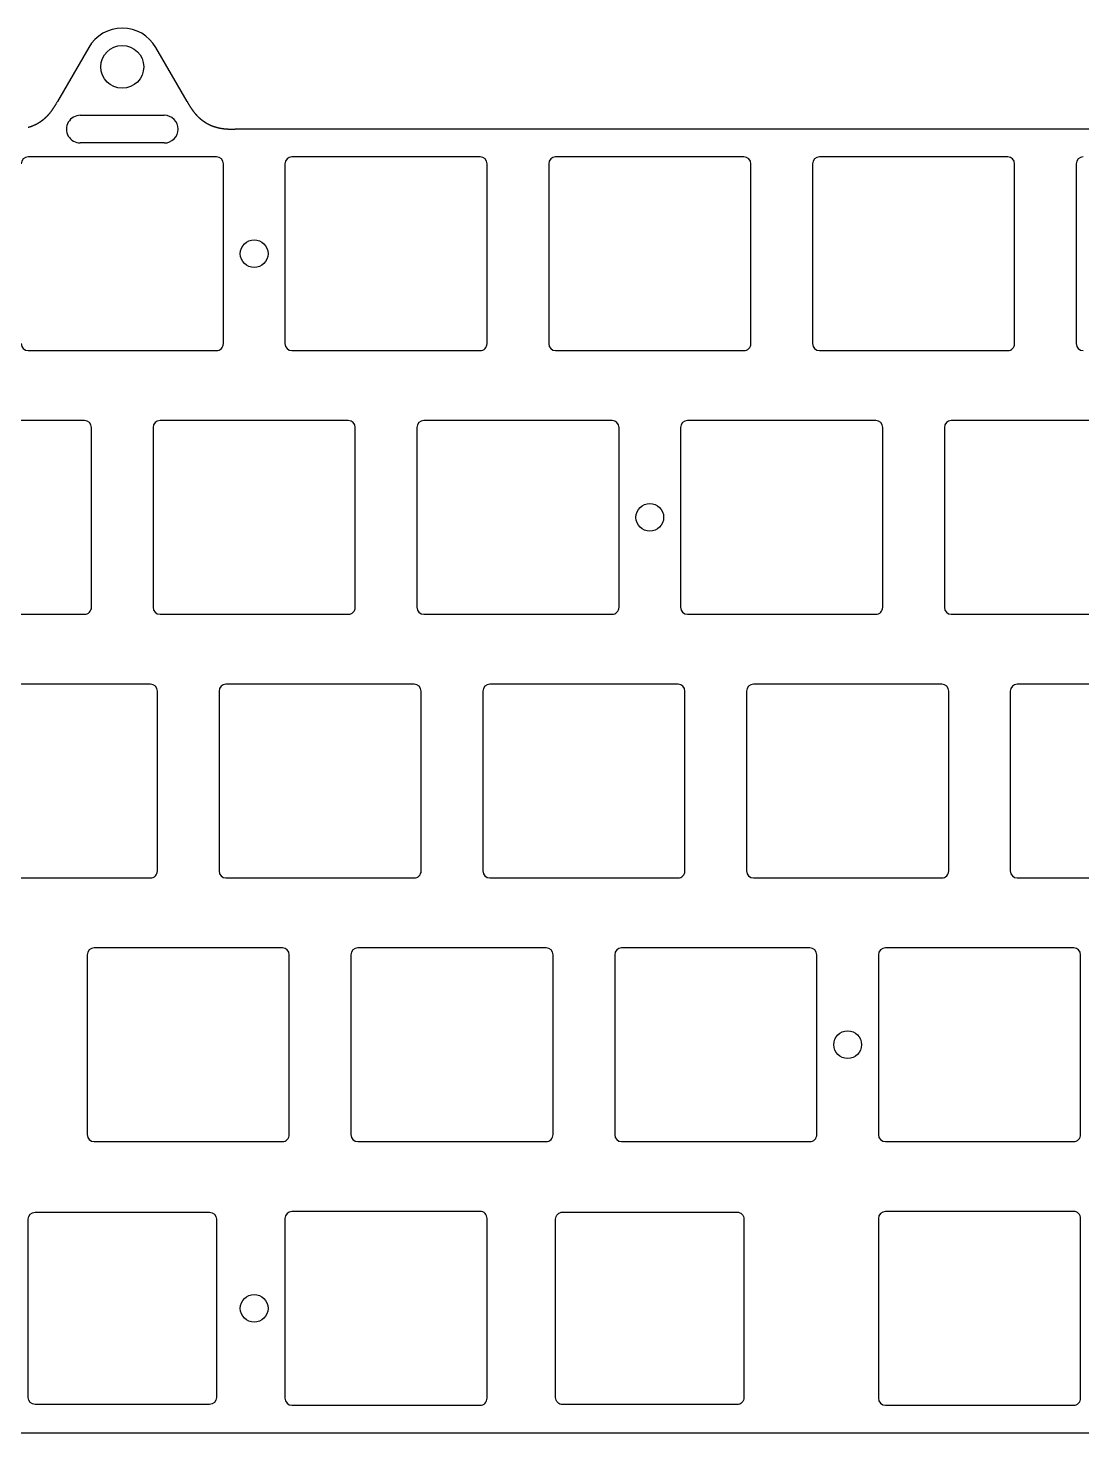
# Model space of a CAD drawing. Header units: millimetres. Extents: x -9 to 276, y -92 to 16.
# Drawn here: x 126.5 to 202.7, y -85.2 to 16.3 of the extents above; entities that cross this region are included whole.
import ezdxf

# ---------------------------------------------------------------- set-up
doc = ezdxf.new("R2010")
doc.units = ezdxf.units.MM
doc.layers.get('0').update_dxf_attribs({"linetype": 'CONTINUOUS'})
doc.layers.add('Edge.Cuts', color=53, linetype='CONTINUOUS', true_color=0xc8a339)

msp = doc.modelspace()

# ---------------------------------------------------------------- linework, layer by layer
for points in [[(140.15, -69.75), (140.15, -82.65, -0.4142123908), (139.65, -83.15), (127.05, -83.15, -0.4142123908), (126.55, -82.65), (126.55, -69.75, -0.4142123908), (127.05, -69.25), (139.65, -69.25, -0.4142123908)], [(145.1, -69.7), (145.1, -82.7, 0.4142123908), (145.6, -83.2), (159.2, -83.2, 0.4142135624), (159.7, -82.7), (159.7, -69.7, 0.4142135624), (159.2, -69.2), (145.6, -69.2, 0.4142123908)], [(164.65, -82.65), (164.65, -69.75, -0.4142135624), (165.15, -69.25), (177.75, -69.25, -0.4142135624), (178.25, -69.75), (178.25, -82.65, -0.4142135624), (177.75, -83.15), (165.15, -83.15, -0.4142135624)], [(187.9625, -82.7, 0.4142123908), (188.4625, -83.2), (202.0625, -83.2, 0.4142135624), (202.5625, -82.7), (202.5625, -69.7, 0.4142135624), (202.0625, -69.2), (188.4625, -69.2, 0.4142123908), (187.9625, -69.7)]]:
    msp.add_lwpolyline(points, format="xyb", close=True)
msp.add_circle((142.875, -76.2), 1)
at = {"layer": 'Edge.Cuts', "linetype": 'CONTINUOUS'}
for p, q in [((130.925129, 14.9), (128.673462, 11)), ((138.026537, 11), (135.774871, 14.9)), ((128.100526, 10.137918), (128.111221, 10.15071)), ((128.111221, 10.15071), (128.121898, 10.163604)), ((128.121898, 10.163604), (128.132559, 10.176603)), ((128.132559, 10.176603), (128.143204, 10.189709)), ((128.143204, 10.189709), (128.153837, 10.202926)), ((128.153837, 10.202926), (128.164458, 10.216255)), ((128.164458, 10.216255), (128.17507, 10.229701)), ((128.17507, 10.229701), (128.185675, 10.243266)), ((128.185675, 10.243266), (128.196275, 10.256954)), ((128.196275, 10.256954), (128.206872, 10.270768)), ((128.206872, 10.270768), (128.21747, 10.284713)), ((128.21747, 10.284713), (128.228069, 10.298793)), ((128.228069, 10.298793), (128.238674, 10.313011)), ((128.238674, 10.313011), (128.249287, 10.327374)), ((128.249287, 10.327374), (128.259912, 10.341886)), ((128.259912, 10.341886), (128.270551, 10.356552)), ((128.270551, 10.356552), (128.281208, 10.371379)), ((128.281208, 10.371379), (128.291888, 10.386373)), ((128.291888, 10.386373), (128.302594, 10.401541)), ((128.302594, 10.401541), (128.313331, 10.416891)), ((128.313331, 10.416891), (128.324103, 10.43243)), ((128.324103, 10.43243), (128.334918, 10.448169)), ((128.334918, 10.448169), (128.345779, 10.464116)), ((128.345779, 10.464116), (128.356694, 10.480284)), ((128.356694, 10.480284), (128.367671, 10.496683)), ((128.367671, 10.496683), (128.378715, 10.513327)), ((128.378715, 10.513327), (128.389838, 10.530232)), ((128.389838, 10.530232), (128.401048, 10.547414)), ((128.401048, 10.547414), (128.412357, 10.564892)), ((128.412357, 10.564892), (128.423777, 10.582688)), ((128.423777, 10.582688), (128.435323, 10.600826)), ((128.435323, 10.600826), (128.447011, 10.619335)), ((128.447011, 10.619335), (128.458861, 10.638248)), ((128.458861, 10.638248), (128.470896, 10.657604)), ((128.470896, 10.657604), (128.483142, 10.67745)), ((128.483142, 10.67745), (128.495632, 10.697841)), ((128.495632, 10.697841), (128.508406, 10.718846)), ((128.508406, 10.718846), (128.521514, 10.74055)), ((128.521514, 10.74055), (128.535019, 10.763064)), ((128.535019, 10.763064), (128.549006, 10.786532)), ((128.549006, 10.786532), (128.563586, 10.811149)), ((128.563586, 10.811149), (128.578924, 10.837196)), ((128.578924, 10.837196), (128.595266, 10.865098)), ((128.595266, 10.865098), (128.613018, 10.89556)), ((128.613018, 10.89556), (128.632962, 10.929928)), ((128.632962, 10.929928), (128.657009, 10.971507)), ((128.657009, 10.971507), (128.673462, 11)), ((138.026537, 11), (138.048643, 10.961725)), ((138.048643, 10.961725), (138.070962, 10.923156)), ((138.070962, 10.923156), (138.082212, 10.903769)), ((138.082212, 10.903769), (138.093527, 10.884317)), ((138.093527, 10.884317), (138.104911, 10.864802)), ((138.104911, 10.864802), (138.116369, 10.845228)), ((138.116369, 10.845228), (138.127904, 10.825597)), ((138.127904, 10.825597), (138.13952, 10.805913)), ((138.13952, 10.805913), (138.151221, 10.786177)), ((138.151221, 10.786177), (138.163012, 10.766393)), ((138.163012, 10.766393), (138.174895, 10.746563)), ((138.174895, 10.746563), (138.186876, 10.726691)), ((138.186876, 10.726691), (138.198958, 10.706778)), ((138.198958, 10.706778), (138.211144, 10.686828)), ((138.211144, 10.686828), (138.223439, 10.666844)), ((138.223439, 10.666844), (138.229629, 10.656839)), ((138.229629, 10.656839), (138.235848, 10.646828)), ((138.235848, 10.646828), (138.242096, 10.636808)), ((138.242096, 10.636808), (138.248373, 10.626782)), ((138.248373, 10.626782), (138.254681, 10.61675)), ((138.254681, 10.61675), (138.261019, 10.606711)), ((138.261019, 10.606711), (138.267389, 10.596666)), ((138.267389, 10.596666), (138.27379, 10.586616)), ((138.27379, 10.586616), (138.280223, 10.576561)), ((138.280223, 10.576561), (138.286689, 10.566501)), ((138.286689, 10.566501), (138.293189, 10.556436)), ((138.293189, 10.556436), (138.299722, 10.546367)), ((138.299722, 10.546367), (138.306289, 10.536295)), ((138.306289, 10.536295), (138.312891, 10.526219)), ((138.312891, 10.526219), (138.319528, 10.51614)), ((138.319528, 10.51614), (138.3262, 10.506058)), ((138.3262, 10.506058), (138.332909, 10.495974)), ((138.332909, 10.495974), (138.339654, 10.485888)), ((138.339654, 10.485888), (138.346437, 10.4758)), ((138.346437, 10.4758), (138.353257, 10.465711)), ((138.353257, 10.465711), (138.360115, 10.45562)), ((138.360115, 10.45562), (138.367012, 10.445529)), ((138.367012, 10.445529), (138.373948, 10.435438)), ((138.373948, 10.435438), (138.380924, 10.425347)), ((138.380924, 10.425347), (138.38794, 10.415256)), ((138.38794, 10.415256), (138.394996, 10.405166)), ((138.394996, 10.405166), (138.402094, 10.395077)), ((138.402094, 10.395077), (138.409233, 10.384989)), ((138.409233, 10.384989), (138.416414, 10.374903)), ((138.416414, 10.374903), (138.423638, 10.36482)), ((138.423638, 10.36482), (138.430905, 10.354738)), ((138.430905, 10.354738), (138.438215, 10.34466)), ((138.438215, 10.34466), (138.44557, 10.334585)), ((138.44557, 10.334585), (138.452969, 10.324513)), ((138.452969, 10.324513), (138.460413, 10.314445)), ((138.460413, 10.314445), (138.467902, 10.304381)), ((138.467902, 10.304381), (138.475438, 10.294322)), ((138.475438, 10.294322), (138.48302, 10.284267)), ((138.48302, 10.284267), (138.49065, 10.274218)), ((138.49065, 10.274218), (138.498327, 10.264175)), ((138.498327, 10.264175), (138.506052, 10.254137)), ((138.506052, 10.254137), (138.513825, 10.244105)), ((138.513825, 10.244105), (138.521648, 10.234081)), ((138.521648, 10.234081), (138.52952, 10.224063)), ((138.52952, 10.224063), (138.537442, 10.214052)), ((138.537442, 10.214052), (138.545414, 10.204049)), ((138.545414, 10.204049), (138.553438, 10.194055)), ((138.553438, 10.194055), (138.561513, 10.184068)), ((138.561513, 10.184068), (138.56964, 10.17409)), ((138.56964, 10.17409), (138.577819, 10.164121)), ((138.577819, 10.164121), (138.586052, 10.154162)), ((138.586052, 10.154162), (138.594338, 10.144212)), ((126.545985, 9.133583), (126.559186, 9.137259)), ((126.559186, 9.137259), (126.572403, 9.141002)), ((126.572403, 9.141002), (126.585637, 9.144813)), ((126.585637, 9.144813), (126.598889, 9.148692)), ((126.598889, 9.148692), (126.612157, 9.152639)), ((126.612157, 9.152639), (126.625441, 9.156656)), ((126.625441, 9.156656), (126.638743, 9.160742)), ((126.638743, 9.160742), (126.652061, 9.164899)), ((126.652061, 9.164899), (126.665396, 9.169127)), ((126.665396, 9.169127), (126.678747, 9.173427)), ((126.678747, 9.173427), (126.692114, 9.177799)), ((126.692114, 9.177799), (126.705498, 9.182244)), ((126.705498, 9.182244), (126.718899, 9.186762)), ((126.718899, 9.186762), (126.732316, 9.191354)), ((126.732316, 9.191354), (126.745749, 9.196021)), ((126.745749, 9.196021), (126.759198, 9.200763)), ((126.759198, 9.200763), (126.772663, 9.205581)), ((126.772663, 9.205581), (126.786145, 9.210476)), ((126.786145, 9.210476), (126.793542, 9.213192)), ((126.793542, 9.213192), (126.80093, 9.215925)), ((126.80093, 9.215925), (126.80831, 9.218677)), ((126.80831, 9.218677), (126.815681, 9.221447)), ((126.815681, 9.221447), (126.823044, 9.224236)), ((126.823044, 9.224236), (126.830398, 9.227042)), ((126.830398, 9.227042), (126.837744, 9.229867)), ((126.837744, 9.229867), (126.845081, 9.232709)), ((126.845081, 9.232709), (126.85241, 9.23557)), ((126.85241, 9.23557), (126.85973, 9.238449)), ((126.85973, 9.238449), (126.867041, 9.241346)), ((126.867041, 9.241346), (126.874343, 9.244261)), ((126.874343, 9.244261), (126.881637, 9.247194)), ((126.881637, 9.247194), (126.888922, 9.250146)), ((126.888922, 9.250146), (126.896199, 9.253115)), ((126.896199, 9.253115), (126.903466, 9.256102)), ((126.903466, 9.256102), (126.910725, 9.259107)), ((126.910725, 9.259107), (126.917975, 9.26213)), ((126.917975, 9.26213), (126.925216, 9.265172)), ((126.925216, 9.265172), (126.932448, 9.268231)), ((126.932448, 9.268231), (126.939671, 9.271308)), ((126.939671, 9.271308), (126.946886, 9.274403)), ((126.946886, 9.274403), (126.954091, 9.277516)), ((126.954091, 9.277516), (126.961288, 9.280647)), ((126.961288, 9.280647), (126.968475, 9.283795)), ((126.968475, 9.283795), (126.975654, 9.286962)), ((126.975654, 9.286962), (126.982823, 9.290147)), ((126.982823, 9.290147), (126.989983, 9.293349)), ((126.989983, 9.293349), (126.997134, 9.296569)), ((126.997134, 9.296569), (127.004277, 9.299807)), ((127.004277, 9.299807), (127.011409, 9.303063)), ((127.011409, 9.303063), (127.018533, 9.306337)), ((127.018533, 9.306337), (127.025648, 9.309628)), ((127.025648, 9.309628), (127.032753, 9.312937)), ((127.032753, 9.312937), (127.039849, 9.316264)), ((127.039849, 9.316264), (127.046936, 9.319609)), ((127.046936, 9.319609), (127.054014, 9.322971)), ((127.054014, 9.322971), (127.061082, 9.326351)), ((127.061082, 9.326351), (127.068141, 9.329749)), ((127.068141, 9.329749), (127.07519, 9.333165)), ((127.07519, 9.333165), (127.08223, 9.336598)), ((127.08223, 9.336598), (127.089261, 9.340049)), ((127.089261, 9.340049), (127.096282, 9.343517)), ((127.096282, 9.343517), (127.103294, 9.347003)), ((127.103294, 9.347003), (127.110296, 9.350507)), ((127.110296, 9.350507), (127.117289, 9.354029)), ((127.117289, 9.354029), (127.124272, 9.357567)), ((127.124272, 9.357567), (127.131246, 9.361124)), ((127.131246, 9.361124), (127.13821, 9.364698)), ((127.13821, 9.364698), (127.145165, 9.36829)), ((127.145165, 9.36829), (127.15211, 9.371899)), ((127.15211, 9.371899), (127.159045, 9.375526)), ((127.159045, 9.375526), (127.165971, 9.37917)), ((127.165971, 9.37917), (127.172886, 9.382831)), ((127.172886, 9.382831), (127.179793, 9.386511)), ((127.179793, 9.386511), (127.186689, 9.390207)), ((127.186689, 9.390207), (127.193576, 9.393921)), ((127.193576, 9.393921), (127.200452, 9.397653)), ((127.200452, 9.397653), (127.207319, 9.401402)), ((127.207319, 9.401402), (127.214176, 9.405168)), ((127.214176, 9.405168), (127.221024, 9.408952)), ((127.221024, 9.408952), (127.227861, 9.412753)), ((127.227861, 9.412753), (127.234689, 9.416572)), ((127.234689, 9.416572), (127.241506, 9.420407)), ((127.241506, 9.420407), (127.248314, 9.424261)), ((127.248314, 9.424261), (127.255111, 9.428131)), ((127.255111, 9.428131), (127.261899, 9.432019)), ((127.261899, 9.432019), (127.268676, 9.435924)), ((127.268676, 9.435924), (127.275443, 9.439846)), ((127.275443, 9.439846), (127.282201, 9.443786)), ((127.282201, 9.443786), (127.288948, 9.447743)), ((127.288948, 9.447743), (127.295685, 9.451717)), ((127.295685, 9.451717), (127.302412, 9.455709)), ((127.302412, 9.455709), (127.309129, 9.459717)), ((127.309129, 9.459717), (127.315835, 9.463743)), ((127.315835, 9.463743), (127.322532, 9.467786)), ((127.322532, 9.467786), (127.329217, 9.471846)), ((127.329217, 9.471846), (127.335893, 9.475924)), ((127.335893, 9.475924), (127.342559, 9.480018)), ((127.342559, 9.480018), (127.349214, 9.48413)), ((127.349214, 9.48413), (127.355859, 9.488258)), ((127.355859, 9.488258), (127.362493, 9.492404)), ((127.362493, 9.492404), (127.369117, 9.496567)), ((127.369117, 9.496567), (127.375731, 9.500747)), ((127.375731, 9.500747), (127.382334, 9.504944)), ((127.382334, 9.504944), (127.388926, 9.509158)), ((127.388926, 9.509158), (127.395508, 9.513389)), ((127.395508, 9.513389), (127.40208, 9.517637)), ((127.40208, 9.517637), (127.408641, 9.521903)), ((127.408641, 9.521903), (127.415192, 9.526185)), ((127.415192, 9.526185), (127.421732, 9.530484)), ((127.421732, 9.530484), (127.428261, 9.5348)), ((127.428261, 9.5348), (127.43478, 9.539133)), ((127.43478, 9.539133), (127.441288, 9.543483)), ((127.441288, 9.543483), (127.447785, 9.54785)), ((127.447785, 9.54785), (127.454272, 9.552233)), ((127.454272, 9.552233), (127.460747, 9.556634)), ((127.460747, 9.556634), (127.467213, 9.561051)), ((127.467213, 9.561051), (127.473667, 9.565486)), ((127.473667, 9.565486), (127.480111, 9.569937)), ((127.480111, 9.569937), (127.486543, 9.574405)), ((127.486543, 9.574405), (127.492965, 9.57889)), ((127.492965, 9.57889), (127.499376, 9.583391)), ((127.499376, 9.583391), (127.505776, 9.58791)), ((127.505776, 9.58791), (127.512165, 9.592445)), ((127.512165, 9.592445), (127.518544, 9.596997)), ((127.518544, 9.596997), (127.524911, 9.601566)), ((127.524911, 9.601566), (127.531267, 9.606151)), ((127.531267, 9.606151), (127.537612, 9.610753)), ((127.537612, 9.610753), (127.543947, 9.615372)), ((127.543947, 9.615372), (127.55027, 9.620008)), ((127.55027, 9.620008), (127.556582, 9.62466)), ((127.556582, 9.62466), (127.562883, 9.629329)), ((127.562883, 9.629329), (127.569173, 9.634014)), ((127.569173, 9.634014), (127.575451, 9.638717)), ((127.575451, 9.638717), (127.581719, 9.643435)), ((127.581719, 9.643435), (127.587975, 9.648171)), ((127.587975, 9.648171), (127.59422, 9.652923)), ((127.59422, 9.652923), (127.600454, 9.657691)), ((127.600454, 9.657691), (127.606676, 9.662476)), ((127.606676, 9.662476), (127.612888, 9.667278)), ((127.612888, 9.667278), (127.619088, 9.672096)), ((127.619088, 9.672096), (127.625276, 9.676931)), ((127.625276, 9.676931), (127.631453, 9.681782)), ((127.631453, 9.681782), (127.637619, 9.68665)), ((127.637619, 9.68665), (127.643774, 9.691534)), ((127.643774, 9.691534), (127.649916, 9.696434)), ((127.649916, 9.696434), (127.656048, 9.701351)), ((127.656048, 9.701351), (127.662168, 9.706285)), ((127.662168, 9.706285), (127.668276, 9.711235)), ((127.668276, 9.711235), (127.674373, 9.716201)), ((127.674373, 9.716201), (127.680459, 9.721184)), ((127.680459, 9.721184), (127.686533, 9.726183)), ((127.686533, 9.726183), (127.692595, 9.731198)), ((127.692595, 9.731198), (127.698645, 9.73623)), ((127.698645, 9.73623), (127.704684, 9.741278)), ((127.704684, 9.741278), (127.710712, 9.746342)), ((127.710712, 9.746342), (127.716727, 9.751423)), ((127.716727, 9.751423), (127.722731, 9.75652)), ((127.722731, 9.75652), (127.728723, 9.761633)), ((127.728723, 9.761633), (127.734704, 9.766763)), ((127.734704, 9.766763), (127.740672, 9.771909)), ((127.740672, 9.771909), (127.746629, 9.777071)), ((127.746629, 9.777071), (127.752574, 9.782249)), ((127.752574, 9.782249), (127.758507, 9.787443)), ((127.758507, 9.787443), (127.764428, 9.792654)), ((127.764428, 9.792654), (127.770338, 9.797881)), ((127.770338, 9.797881), (127.776235, 9.803124)), ((127.776235, 9.803124), (127.78212, 9.808383)), ((127.78212, 9.808383), (127.787994, 9.813658)), ((127.787994, 9.813658), (127.793855, 9.818949)), ((127.793855, 9.818949), (127.799705, 9.824257)), ((127.799705, 9.824257), (127.805542, 9.82958)), ((127.805542, 9.82958), (127.811367, 9.834919)), ((127.811367, 9.834919), (127.811875, 9.835386)), ((127.811875, 9.835386), (127.823466, 9.846097)), ((127.823466, 9.846097), (127.835011, 9.856873)), ((127.835011, 9.856873), (127.846511, 9.867716)), ((127.846511, 9.867716), (127.857966, 9.878626)), ((127.857966, 9.878626), (127.869377, 9.889605)), ((127.869377, 9.889605), (127.880745, 9.900653)), ((127.880745, 9.900653), (127.892071, 9.911771)), ((127.892071, 9.911771), (127.903355, 9.92296)), ((127.903355, 9.92296), (127.914599, 9.934222)), ((127.914599, 9.934222), (127.925804, 9.945556)), ((127.925804, 9.945556), (127.93697, 9.956965)), ((127.93697, 9.956965), (127.948098, 9.968449)), ((127.948098, 9.968449), (127.959189, 9.98001)), ((127.959189, 9.98001), (127.970245, 9.991649)), ((127.970245, 9.991649), (127.981266, 10.003367)), ((127.981266, 10.003367), (127.992253, 10.015166)), ((127.992253, 10.015166), (128.003208, 10.027046)), ((128.003208, 10.027046), (128.014131, 10.03901)), ((128.014131, 10.03901), (128.025024, 10.051058)), ((128.025024, 10.051058), (128.035888, 10.063193)), ((128.035888, 10.063193), (128.046723, 10.075416)), ((128.046723, 10.075416), (128.057532, 10.087729)), ((128.057532, 10.087729), (128.068315, 10.100134)), ((128.068315, 10.100134), (128.079074, 10.112632)), ((128.079074, 10.112632), (128.089811, 10.125226)), ((128.089811, 10.125226), (128.100526, 10.137918)), ((130.318762, 10), (136.381237, 10)), ((138.594338, 10.144212), (138.602678, 10.134273)), ((138.602678, 10.134273), (138.611072, 10.124344)), ((138.611072, 10.124344), (138.619522, 10.114425)), ((138.619522, 10.114425), (138.628026, 10.104518)), ((138.628026, 10.104518), (138.636587, 10.094622)), ((138.636587, 10.094622), (138.645205, 10.084738)), ((138.645205, 10.084738), (138.653879, 10.074866)), ((138.653879, 10.074866), (138.662611, 10.065007)), ((138.662611, 10.065007), (138.6714, 10.055161)), ((138.6714, 10.055161), (138.680248, 10.045327)), ((138.680248, 10.045327), (138.689155, 10.035508)), ((138.689155, 10.035508), (138.698122, 10.025702)), ((138.698122, 10.025702), (138.707148, 10.01591)), ((138.707148, 10.01591), (138.716235, 10.006133)), ((138.716235, 10.006133), (138.725383, 9.996371)), ((138.725383, 9.996371), (138.734592, 9.986624)), ((138.734592, 9.986624), (138.743863, 9.976893)), ((138.743863, 9.976893), (138.753196, 9.967178)), ((138.753196, 9.967178), (138.762593, 9.957479)), ((138.762593, 9.957479), (138.772052, 9.947796)), ((138.772052, 9.947796), (138.781576, 9.938131)), ((138.781576, 9.938131), (138.791164, 9.928483)), ((138.791164, 9.928483), (138.800817, 9.918853)), ((138.800817, 9.918853), (138.810535, 9.909241)), ((138.810535, 9.909241), (138.820319, 9.899647)), ((138.820319, 9.899647), (138.830169, 9.890072)), ((138.830169, 9.890072), (138.840087, 9.880516)), ((138.840087, 9.880516), (138.850071, 9.87098)), ((138.850071, 9.87098), (138.860124, 9.861463)), ((138.860124, 9.861463), (138.870245, 9.851966)), ((138.870245, 9.851966), (138.880434, 9.84249)), ((138.880434, 9.84249), (138.890693, 9.833035)), ((138.890693, 9.833035), (138.901022, 9.823601)), ((138.901022, 9.823601), (138.911421, 9.814188)), ((138.911421, 9.814188), (138.921891, 9.804797)), ((138.921891, 9.804797), (138.932433, 9.795429)), ((138.932433, 9.795429), (138.943046, 9.786083)), ((138.943046, 9.786083), (138.953731, 9.77676)), ((138.953731, 9.77676), (138.96449, 9.76746)), ((138.96449, 9.76746), (138.975321, 9.758183)), ((138.975321, 9.758183), (138.986226, 9.748931)), ((138.986226, 9.748931), (138.997206, 9.739703)), ((138.997206, 9.739703), (139.003256, 9.734655)), ((139.003256, 9.734655), (139.009318, 9.729623)), ((139.009318, 9.729623), (139.015391, 9.724608)), ((139.015391, 9.724608), (139.021476, 9.71961)), ((139.021476, 9.71961), (139.027572, 9.714627)), ((139.027572, 9.714627), (139.033679, 9.709662)), ((139.033679, 9.709662), (139.039798, 9.704712)), ((139.039798, 9.704712), (139.045929, 9.69978)), ((139.045929, 9.69978), (139.052071, 9.694863)), ((139.052071, 9.694863), (139.058224, 9.689964)), ((139.058224, 9.689964), (139.064388, 9.68508)), ((139.064388, 9.68508), (139.070564, 9.680214)), ((139.070564, 9.680214), (139.076751, 9.675364)), ((139.076751, 9.675364), (139.082949, 9.67053)), ((139.082949, 9.67053), (139.089159, 9.665713)), ((139.089159, 9.665713), (139.09538, 9.660913)), ((139.09538, 9.660913), (139.101612, 9.656129)), ((139.101612, 9.656129), (139.107855, 9.651362)), ((139.107855, 9.651362), (139.114109, 9.646612)), ((139.114109, 9.646612), (139.120375, 9.641878)), ((139.120375, 9.641878), (139.126651, 9.637161)), ((139.126651, 9.637161), (139.132939, 9.632461)), ((139.132939, 9.632461), (139.139237, 9.627777)), ((139.139237, 9.627777), (139.145547, 9.62311)), ((139.145547, 9.62311), (139.151868, 9.61846)), ((139.151868, 9.61846), (139.158199, 9.613827)), ((139.158199, 9.613827), (139.164542, 9.60921)), ((139.164542, 9.60921), (139.170895, 9.604611)), ((139.170895, 9.604611), (139.17726, 9.600028)), ((139.17726, 9.600028), (139.183635, 9.595461)), ((139.183635, 9.595461), (139.190021, 9.590912)), ((139.190021, 9.590912), (139.196418, 9.586379)), ((139.196418, 9.586379), (139.202826, 9.581864)), ((139.202826, 9.581864), (139.209244, 9.577365)), ((139.209244, 9.577365), (139.215673, 9.572883)), ((139.215673, 9.572883), (139.222113, 9.568418)), ((139.222113, 9.568418), (139.228564, 9.56397)), ((139.228564, 9.56397), (139.235025, 9.559539)), ((139.235025, 9.559539), (139.241497, 9.555124)), ((139.241497, 9.555124), (139.24798, 9.550727)), ((139.24798, 9.550727), (139.254473, 9.546347)), ((139.254473, 9.546347), (139.260977, 9.541983)), ((139.260977, 9.541983), (139.267492, 9.537637)), ((139.267492, 9.537637), (139.274017, 9.533308)), ((139.274017, 9.533308), (139.280552, 9.528995)), ((139.280552, 9.528995), (139.287098, 9.5247)), ((139.287098, 9.5247), (139.293655, 9.520422)), ((139.293655, 9.520422), (139.300222, 9.516161)), ((139.300222, 9.516161), (139.306799, 9.511917)), ((139.306799, 9.511917), (139.313387, 9.50769)), ((139.313387, 9.50769), (139.319985, 9.50348)), ((139.319985, 9.50348), (139.326593, 9.499287)), ((139.326593, 9.499287), (139.333212, 9.495111)), ((139.333212, 9.495111), (139.339841, 9.490953)), ((139.339841, 9.490953), (139.34648, 9.486812)), ((139.34648, 9.486812), (139.35313, 9.482687)), ((139.35313, 9.482687), (139.35979, 9.47858)), ((139.35979, 9.47858), (139.36646, 9.474491)), ((139.36646, 9.474491), (139.37314, 9.470418)), ((139.37314, 9.470418), (139.37983, 9.466363)), ((139.37983, 9.466363), (139.386531, 9.462325)), ((139.386531, 9.462325), (139.393241, 9.458304)), ((139.393241, 9.458304), (139.399962, 9.454301)), ((139.399962, 9.454301), (139.406693, 9.450314)), ((139.406693, 9.450314), (139.413433, 9.446346)), ((139.413433, 9.446346), (139.420184, 9.442394)), ((139.420184, 9.442394), (139.426945, 9.43846)), ((139.426945, 9.43846), (139.433716, 9.434543)), ((139.433716, 9.434543), (139.440496, 9.430643)), ((139.440496, 9.430643), (139.447287, 9.426761)), ((139.447287, 9.426761), (139.454087, 9.422896)), ((139.454087, 9.422896), (139.460898, 9.419049)), ((139.460898, 9.419049), (139.467718, 9.415219)), ((139.467718, 9.415219), (139.474548, 9.411406)), ((139.474548, 9.411406), (139.481387, 9.407611)), ((139.481387, 9.407611), (139.488237, 9.403834)), ((139.488237, 9.403834), (139.495096, 9.400073)), ((139.495096, 9.400073), (139.501965, 9.396331)), ((139.501965, 9.396331), (139.508844, 9.392606)), ((139.508844, 9.392606), (139.515732, 9.388898)), ((139.515732, 9.388898), (139.52263, 9.385208)), ((139.52263, 9.385208), (139.529538, 9.381535)), ((139.529538, 9.381535), (139.536455, 9.37788)), ((139.536455, 9.37788), (139.543382, 9.374242)), ((139.543382, 9.374242), (139.550318, 9.370622)), ((139.550318, 9.370622), (139.557264, 9.36702)), ((139.557264, 9.36702), (139.564219, 9.363435)), ((139.564219, 9.363435), (139.571184, 9.359868)), ((139.571184, 9.359868), (139.578158, 9.356319)), ((139.578158, 9.356319), (139.585142, 9.352787)), ((139.585142, 9.352787), (139.592135, 9.349273)), ((139.592135, 9.349273), (139.599137, 9.345776)), ((139.599137, 9.345776), (139.606149, 9.342297)), ((139.606149, 9.342297), (139.61317, 9.338836)), ((139.61317, 9.338836), (139.620201, 9.335392)), ((139.620201, 9.335392), (139.627241, 9.331967)), ((139.627241, 9.331967), (139.63429, 9.328559)), ((139.63429, 9.328559), (139.641348, 9.325169)), ((139.641348, 9.325169), (139.648415, 9.321796)), ((139.648415, 9.321796), (139.655492, 9.318441)), ((139.655492, 9.318441), (139.662578, 9.315104)), ((139.662578, 9.315104), (139.669673, 9.311785)), ((139.669673, 9.311785), (139.676777, 9.308484)), ((139.676777, 9.308484), (139.68389, 9.305201)), ((139.68389, 9.305201), (139.691012, 9.301935)), ((139.691012, 9.301935), (139.698144, 9.298687)), ((139.698144, 9.298687), (139.705284, 9.295457)), ((139.705284, 9.295457), (139.712433, 9.292245)), ((139.712433, 9.292245), (139.719591, 9.289051)), ((139.719591, 9.289051), (139.726759, 9.285875)), ((139.726759, 9.285875), (139.733935, 9.282717)), ((139.733935, 9.282717), (139.74112, 9.279577)), ((139.74112, 9.279577), (139.748314, 9.276454)), ((139.748314, 9.276454), (139.755516, 9.27335)), ((139.755516, 9.27335), (139.762728, 9.270263)), ((139.762728, 9.270263), (139.769948, 9.267195)), ((139.769948, 9.267195), (139.777177, 9.264145)), ((139.777177, 9.264145), (139.784415, 9.261112)), ((139.784415, 9.261112), (139.791662, 9.258098)), ((139.791662, 9.258098), (139.798917, 9.255101)), ((139.798917, 9.255101), (139.806181, 9.252123)), ((139.806181, 9.252123), (139.813454, 9.249163)), ((139.813454, 9.249163), (139.820735, 9.246221)), ((139.820735, 9.246221), (139.828025, 9.243297)), ((139.828025, 9.243297), (139.835323, 9.240391)), ((139.835323, 9.240391), (139.842631, 9.237503)), ((139.842631, 9.237503), (139.849946, 9.234633)), ((139.849946, 9.234633), (139.85727, 9.231782)), ((139.85727, 9.231782), (139.864603, 9.228948)), ((139.864603, 9.228948), (139.871944, 9.226133)), ((139.871944, 9.226133), (139.879293, 9.223336)), ((139.879293, 9.223336), (139.886651, 9.220557)), ((139.886651, 9.220557), (139.894017, 9.217797)), ((139.894017, 9.217797), (139.901392, 9.215054)), ((139.901392, 9.215054), (139.908775, 9.21233)), ((139.908775, 9.21233), (139.916166, 9.209625)), ((139.916166, 9.209625), (139.923566, 9.206937)), ((139.923566, 9.206937), (139.930974, 9.204268)), ((139.930974, 9.204268), (139.93839, 9.201617)), ((139.93839, 9.201617), (139.945814, 9.198984)), ((139.945814, 9.198984), (139.953247, 9.196369)), ((139.953247, 9.196369), (139.960687, 9.193773)), ((139.960687, 9.193773), (139.968136, 9.191196)), ((139.968136, 9.191196), (139.975593, 9.188636)), ((139.975593, 9.188636), (139.983058, 9.186095)), ((139.983058, 9.186095), (139.990531, 9.183572)), ((139.990531, 9.183572), (139.998013, 9.181068)), ((139.998013, 9.181068), (140.005502, 9.178582)), ((140.005502, 9.178582), (140.012999, 9.176115)), ((140.012999, 9.176115), (140.020504, 9.173666)), ((140.020504, 9.173666), (140.028017, 9.171235)), ((140.028017, 9.171235), (140.035539, 9.168823)), ((140.035539, 9.168823), (140.043068, 9.16643)), ((140.043068, 9.16643), (140.050605, 9.164055)), ((140.050605, 9.164055), (140.05126, 9.163849)), ((140.05126, 9.163849), (140.066331, 9.159166)), ((140.066331, 9.159166), (140.081436, 9.154556)), ((140.081436, 9.154556), (140.096576, 9.150018)), ((140.096576, 9.150018), (140.111753, 9.145553)), ((140.111753, 9.145553), (140.126966, 9.14116)), ((140.126966, 9.14116), (140.142218, 9.136839)), ((140.142218, 9.136839), (140.157509, 9.13259)), ((140.157509, 9.13259), (140.172842, 9.128412)), ((140.172842, 9.128412), (140.188216, 9.124305)), ((140.188216, 9.124305), (140.203635, 9.120269)), ((140.203635, 9.120269), (140.219098, 9.116303)), ((140.219098, 9.116303), (140.234608, 9.112408)), ((140.234608, 9.112408), (140.250166, 9.108583)), ((140.250166, 9.108583), (140.265773, 9.104828)), ((140.265773, 9.104828), (140.281431, 9.101143)), ((140.281431, 9.101143), (140.297143, 9.097527)), ((140.297143, 9.097527), (140.312909, 9.09398)), ((140.312909, 9.09398), (140.328731, 9.090502)), ((140.328731, 9.090502), (140.344612, 9.087093)), ((140.344612, 9.087093), (140.360553, 9.083752)), ((140.360553, 9.083752), (140.376556, 9.08048)), ((140.376556, 9.08048), (140.392624, 9.077276)), ((140.392624, 9.077276), (140.408759, 9.074139)), ((140.408759, 9.074139), (140.424962, 9.071071)), ((140.424962, 9.071071), (140.441237, 9.06807)), ((140.441237, 9.06807), (140.457586, 9.065136)), ((140.457586, 9.065136), (140.474012, 9.06227)), ((140.474012, 9.06227), (140.490517, 9.05947)), ((140.490517, 9.05947), (140.507104, 9.056737)), ((140.507104, 9.056737), (140.523778, 9.054071)), ((140.523778, 9.054071), (140.54054, 9.051471)), ((140.54054, 9.051471), (140.557394, 9.048938)), ((140.557394, 9.048938), (140.574344, 9.04647)), ((140.574344, 9.04647), (140.591394, 9.044069)), ((140.591394, 9.044069), (140.608549, 9.041733)), ((140.608549, 9.041733), (140.625811, 9.039462)), ((140.625811, 9.039462), (140.643186, 9.037257)), ((140.643186, 9.037257), (140.660679, 9.035118)), ((140.660679, 9.035118), (140.678296, 9.033043)), ((140.678296, 9.033043), (140.696041, 9.031033)), ((140.696041, 9.031033), (140.71392, 9.029088)), ((140.71392, 9.029088), (140.731941, 9.027208)), ((140.731941, 9.027208), (140.750111, 9.025391)), ((140.750111, 9.025391), (140.768436, 9.02364)), ((140.768436, 9.02364), (140.786925, 9.021952)), ((140.786925, 9.021952), (140.805586, 9.020328)), ((140.805586, 9.020328), (140.82443, 9.018769)), ((140.82443, 9.018769), (140.843468, 9.017272)), ((140.843468, 9.017272), (140.862709, 9.01584)), ((140.862709, 9.01584), (140.882168, 9.014471)), ((140.882168, 9.014471), (140.901858, 9.013165)), ((140.901858, 9.013165), (140.921795, 9.011922)), ((140.921795, 9.011922), (140.941996, 9.010742)), ((140.941996, 9.010742), (140.962482, 9.009624)), ((140.962482, 9.009624), (140.983272, 9.00857)), ((140.983272, 9.00857), (141.004394, 9.007577)), ((141.004394, 9.007577), (141.025875, 9.006648)), ((141.025875, 9.006648), (141.047749, 9.00578)), ((141.047749, 9.00578), (141.070053, 9.004974)), ((141.070053, 9.004974), (141.092833, 9.00423)), ((141.092833, 9.00423), (141.116143, 9.003547)), ((141.116143, 9.003547), (141.140048, 9.002926)), ((141.140048, 9.002926), (141.164625, 9.002365)), ((141.164625, 9.002365), (141.189976, 9.001866)), ((141.189976, 9.001866), (141.216227, 9.001427)), ((141.216227, 9.001427), (141.243544, 9.001048)), ((141.243544, 9.001048), (141.272153, 9.00073)), ((141.272153, 9.00073), (141.30238, 9.00047)), ((141.30238, 9.00047), (141.334715, 9.000269)), ((141.334715, 9.000269), (141.369972, 9.000126)), ((141.369972, 9.000126), (141.409709, 9.000038)), ((141.409709, 9.000038), (141.457742, 9.000003)), ((141.457742, 9.000003), (141.490638, 9)), ((229.984361, 9), (141.490638, 9)), ((136.381237, 8), (130.318762, 8)), ((140.15, 7), (126.55, 7)), ((140.65, -6.5), (140.65, 6.5)), ((145.1, 6.5), (145.1, -6.5)), ((159.2, 7), (145.6, 7)), ((159.7, -6.5), (159.7, 6.5)), ((164.15, 6.5), (164.15, -6.5)), ((178.25, 7), (164.65, 7)), ((178.75, -6.5), (178.75, 6.5)), ((183.2, 6.5), (183.2, -6.5)), ((197.3, 7), (183.7, 7)), ((197.8, -6.5), (197.8, 6.5)), ((202.25, 6.5), (202.25, -6.5)), ((126.55, -7), (140.15, -7)), ((145.6, -7), (159.2, -7)), ((164.65, -7), (178.25, -7)), ((183.7, -7), (197.3, -7)), ((130.625, -12.05), (117.025, -12.05)), ((149.675, -12.05), (136.075, -12.05)), ((168.725, -12.05), (155.125, -12.05)), ((187.775, -12.05), (174.175, -12.05)), ((206.825, -12.05), (193.225, -12.05)), ((131.125, -25.55), (131.125, -12.55)), ((135.575, -12.55), (135.575, -25.55)), ((150.175, -25.55), (150.175, -12.55)), ((154.625, -12.55), (154.625, -25.55)), ((169.225, -25.55), (169.225, -12.55)), ((173.675, -12.55), (173.675, -25.55)), ((188.275, -25.55), (188.275, -12.55)), ((192.725, -12.55), (192.725, -25.55)), ((117.025, -26.05), (130.625, -26.05)), ((136.075, -26.05), (149.675, -26.05)), ((155.125, -26.05), (168.725, -26.05)), ((174.175, -26.05), (187.775, -26.05)), ((193.225, -26.05), (206.825, -26.05)), ((135.3875, -31.1), (121.7875, -31.1)), ((154.4375, -31.1), (140.8375, -31.1)), ((173.4875, -31.1), (159.8875, -31.1)), ((192.5375, -31.1), (178.9375, -31.1)), ((211.5875, -31.1), (197.9875, -31.1)), ((135.8875, -44.6), (135.8875, -31.6)), ((140.3375, -31.6), (140.3375, -44.6)), ((154.9375, -44.6), (154.9375, -31.6)), ((159.3875, -31.6), (159.3875, -44.6)), ((173.9875, -44.6), (173.9875, -31.6)), ((178.4375, -31.6), (178.4375, -44.6)), ((193.0375, -44.6), (193.0375, -31.6)), ((197.4875, -31.6), (197.4875, -44.6)), ((121.7875, -45.1), (135.3875, -45.1)), ((140.8375, -45.1), (154.4375, -45.1)), ((159.8875, -45.1), (173.4875, -45.1)), ((178.9375, -45.1), (192.5375, -45.1)), ((197.9875, -45.1), (211.5875, -45.1)), ((130.8125, -50.65), (130.8125, -63.65)), ((144.9125, -50.15), (131.3125, -50.15)), ((145.4125, -63.65), (145.4125, -50.65)), ((149.8625, -50.65), (149.8625, -63.65)), ((163.9625, -50.15), (150.3625, -50.15)), ((164.4625, -63.65), (164.4625, -50.65)), ((168.9125, -50.65), (168.9125, -63.65)), ((183.0125, -50.15), (169.4125, -50.15)), ((183.5125, -63.65), (183.5125, -50.65)), ((187.9625, -50.65), (187.9625, -63.65)), ((202.0625, -50.15), (188.4625, -50.15)), ((202.5625, -63.65), (202.5625, -50.65)), ((131.3125, -64.15), (144.9125, -64.15)), ((150.3625, -64.15), (163.9625, -64.15)), ((169.4125, -64.15), (183.0125, -64.15)), ((188.4625, -64.15), (202.0625, -64.15)), ((48.621888, -85.2), (218.078111, -85.2))]:
    msp.add_line(p, q, dxfattribs=at)
at = {"layer": 'Edge.Cuts'}
for centre, radius in [((133.35, 13.5), 1.55), ((142.875, 0), 1), ((171.45, -19.05), 1), ((185.7375, -57.15), 1)]:
    msp.add_circle(centre, radius, dxfattribs=at)
for centre, radius, start, end in [((133.35, 13.5), 2.8, 30.00000134, 149.99999866), ((130.31876, 8.999999), 0.999999, -270.00011459, -89.99988541), ((136.381237, 9), 1, -90, 90), ((126.5501, 6.4999), 0.5001, 90.01145499, 179.98854314), ((140.15, 6.5), 0.5, 0, 90), ((145.6001, 6.4999), 0.5001, 90.01145499, 179.98854314), ((159.2, 6.5), 0.5, 0, 90), ((164.6501, 6.4999), 0.5001, 90.01145499, 179.98854314), ((178.25, 6.5), 0.5, 0, 90), ((183.7001, 6.4999), 0.5001, 90.01145499, 179.98854314), ((197.3, 6.5), 0.5, 0, 90), ((202.7501, 6.4999), 0.5001, 90.01145499, 179.98854314), ((126.55, -6.5), 0.5, -180, -90), ((140.1501, -6.5001), 0.4999, -90.01146333, 0.01146145), ((145.6, -6.5), 0.5, -180, -90), ((159.2001, -6.5001), 0.4999, -90.01146333, 0.01146145), ((164.65, -6.5), 0.5, -180, -90), ((178.2501, -6.5001), 0.4999, -90.01146333, 0.01146145), ((183.7, -6.5), 0.5, -180, -90), ((197.3001, -6.5001), 0.4999, -90.01146333, 0.01146145), ((202.75, -6.5), 0.5, -180, -90), ((130.625, -12.55), 0.5, 0, 90), ((136.0751, -12.5501), 0.5001, 90.01145499, 179.98854314), ((149.675, -12.55), 0.5, 0, 90), ((155.1251, -12.5501), 0.5001, 90.01145499, 179.98854314), ((168.725, -12.55), 0.5, 0, 90), ((174.1751, -12.5501), 0.5001, 90.01145499, 179.98854314), ((187.775, -12.55), 0.5, 0, 90), ((193.2251, -12.5501), 0.5001, 90.01145499, 179.98854314), ((130.6251, -25.5501), 0.4999, -90.01146333, 0.01146145), ((136.075, -25.55), 0.5, -180, -90), ((149.6751, -25.5501), 0.4999, -90.01146333, 0.01146145), ((155.125, -25.55), 0.5, -180, -90), ((168.7251, -25.5501), 0.4999, -90.01146333, 0.01146145), ((174.175, -25.55), 0.5, -180, -90), ((187.7751, -25.5501), 0.4999, -90.01146333, 0.01146145), ((193.225, -25.55), 0.5, -180, -90), ((135.3875, -31.6), 0.5, 0, 90), ((140.8376, -31.6001), 0.5001, 90.01145499, 179.98854314), ((154.4375, -31.6), 0.5, 0, 90), ((159.8876, -31.6001), 0.5001, 90.01145499, 179.98854314), ((173.4875, -31.6), 0.5, 0, 90), ((178.9376, -31.6001), 0.5001, 90.01145499, 179.98854314), ((192.5375, -31.6), 0.5, 0, 90), ((197.9876, -31.6001), 0.5001, 90.01145499, 179.98854314), ((135.3876, -44.6001), 0.4999, -90.01146333, 0.01146145), ((140.8375, -44.6), 0.5, -180, -90), ((154.4376, -44.6001), 0.4999, -90.01146333, 0.01146145), ((159.8875, -44.6), 0.5, -180, -90), ((173.4876, -44.6001), 0.4999, -90.01146333, 0.01146145), ((178.9375, -44.6), 0.5, -180, -90), ((192.5376, -44.6001), 0.4999, -90.01146333, 0.01146145), ((197.9875, -44.6), 0.5, -180, -90), ((131.3126, -50.6501), 0.5001, 90.01145499, 179.98854314), ((144.9125, -50.65), 0.5, 0, 90), ((150.3626, -50.6501), 0.5001, 90.01145499, 179.98854314), ((163.9625, -50.65), 0.5, 0, 90), ((169.4126, -50.6501), 0.5001, 90.01145499, 179.98854314), ((183.0125, -50.65), 0.5, 0, 90), ((188.4626, -50.6501), 0.5001, 90.01145499, 179.98854314), ((202.0625, -50.65), 0.5, 0, 90), ((131.3125, -63.65), 0.5, -180, -90), ((144.9126, -63.6501), 0.4999, -90.01146333, 0.01146145), ((150.3625, -63.65), 0.5, -180, -90), ((163.9626, -63.6501), 0.4999, -90.01146333, 0.01146145), ((169.4125, -63.65), 0.5, -180, -90), ((183.0126, -63.6501), 0.4999, -90.01146333, 0.01146145), ((188.4625, -63.65), 0.5, -180, -90), ((202.0626, -63.6501), 0.4999, -90.01146333, 0.01146145)]:
    msp.add_arc(centre, radius, start, end, dxfattribs=at)

doc.saveas('drawing.dxf')
